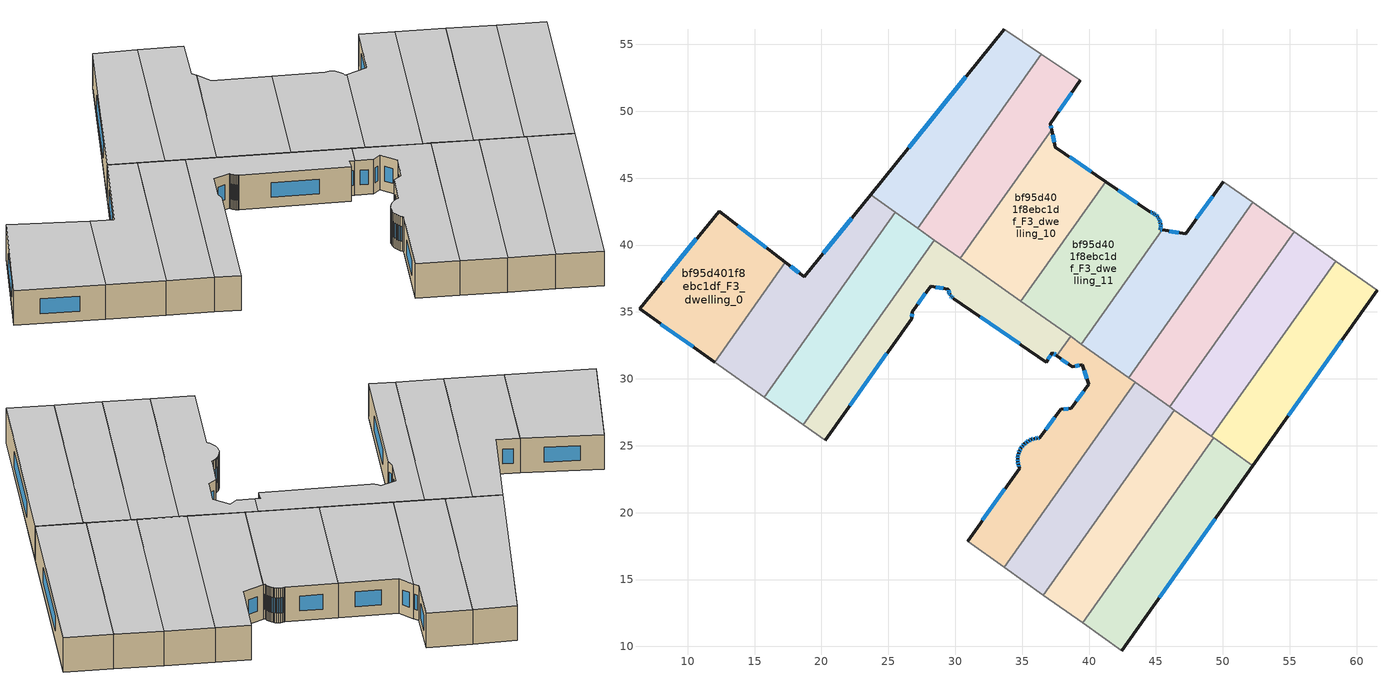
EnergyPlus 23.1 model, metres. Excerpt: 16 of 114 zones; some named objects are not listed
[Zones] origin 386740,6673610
bf95d401f8ebc1df_F3_dwelling_0
 floor to bf95d401f8ebc1df_F2_dwelling_0 (EU_floor_Construction): 17.3,38.73 12.01,31.26 6.4,35.23 12.34,42.55 z9
 wall outside (EU_wall_Construction): 17.3,38.73 12.34,42.55 6.4,35.23 12.01,31.26 z9:12
 wall to bf95d401f8ebc1df_F3_dwelling_1 (EU_wall_Construction): 12.01,31.26 17.3,38.73 z9:12
 window (EU_Window_Construction): 8,34.1 10.4,32.4 / 10.64,40.46 8.1,37.32 / 15.88,39.82 13.76,41.46 z9.86:11.14
 ceiling to bf95d401f8ebc1df_F4_dwelling_0 (EU_floor_Construction): 12.01,31.26 17.3,38.73 12.34,42.55 6.4,35.23 z12
bf95d401f8ebc1df_F3_dwelling_1
 floor to bf95d401f8ebc1df_F2_dwelling_1 (EU_floor_Construction): 25.51,42.46 15.71,28.63 12.01,31.26 17.3,38.73 18.73,37.63 23.67,43.76 z9
 wall outside (EU_wall_Construction): 23.67,43.76 18.73,37.63 17.3,38.73 z9:12
 wall to bf95d401f8ebc1df_F3_dwelling_2 (EU_wall_Construction): 15.71,28.63 25.51,42.46 z9:12
 wall adiabatic (EU_wall_Construction): 12.01,31.26 15.71,28.63 z9:12
 wall to bf95d401f8ebc1df_F3_dwelling_8 (EU_wall_Construction): 25.51,42.46 23.67,43.76 z9:12
 window (EU_Window_Construction): 22.26,42.01 20.14,39.38 / 18.32,37.94 17.71,38.41 z9.86:11.14
 ceiling to bf95d401f8ebc1df_F4_dwelling_1 (EU_floor_Construction): 15.71,28.63 25.51,42.46 23.67,43.76 18.73,37.63 17.3,38.73 12.01,31.26 z12
bf95d401f8ebc1df_F3_dwelling_10
 floor to bf95d401f8ebc1df_F2_dwelling_10 (EU_floor_Construction): 41.24,44.75 34.9,35.8 30.39,39 37.2,48.61 37.48,47.33 z9
 wall outside (EU_wall_Construction): 41.24,44.75 37.48,47.33 37.2,48.61 z9:12
 wall to bf95d401f8ebc1df_F3_dwelling_11 (EU_wall_Construction): 34.9,35.8 41.24,44.75 z9:12
 wall to bf95d401f8ebc1df_F3_dwelling_9 (EU_wall_Construction): 37.2,48.61 30.39,39 z9:12
 wall to bf95d401f8ebc1df_F3_dwelling_3 (EU_wall_Construction): 30.39,39 34.9,35.8 z9:12
 window (EU_Window_Construction): 40.17,45.49 38.56,46.59 / 37.4,47.7 37.28,48.25 z9.86:11.14
 ceiling to bf95d401f8ebc1df_F4_dwelling_10 (EU_floor_Construction): 34.9,35.8 41.24,44.75 37.48,47.33 37.2,48.61 30.39,39 z12
bf95d401f8ebc1df_F3_dwelling_11
 floor to bf95d401f8ebc1df_F2_dwelling_11 (EU_floor_Construction): 44.58,42.48 44.71,42.43 44.84,42.36 44.95,42.28 45.06,42.18 45.15,42.07 45.21,41.98 45.22,41.95 45.28,41.82 45.32,41.68 45.35,41.54 45.35,41.4 45.34,41.26 45.32,41.16 45.48,41.13 39.43,32.59 34.9,35.8 41.24,44.75 44.55,42.49 z9
 wall outside (EU_wall_Construction): 45.48,41.13 45.32,41.16 45.34,41.26 45.35,41.4 45.35,41.54 45.32,41.68 45.28,41.82 45.22,41.95 45.21,41.98 45.15,42.07 45.06,42.18 44.95,42.28 44.84,42.36 44.71,42.43 44.58,42.48 44.55,42.49 41.24,44.75 z9:12
 wall to bf95d401f8ebc1df_F3_dwelling_12 (EU_wall_Construction): 39.43,32.59 45.48,41.13 z9:12
 wall to bf95d401f8ebc1df_F3_dwelling_4 (EU_wall_Construction): 38.62,33.17 39.43,32.59 z9:12
 wall to bf95d401f8ebc1df_F3_dwelling_3 (EU_wall_Construction): 34.9,35.8 38.62,33.17 z9:12
 window (EU_Window_Construction): 44.67,42.44 44.61,42.46 / 44.8,42.38 44.75,42.41 / 44.92,42.3 44.87,42.34 / 45.03,42.21 44.98,42.25 / 45.12,42.1 45.08,42.15 / 45.19,42.01 45.16,42.05 / 45.26,41.86 45.24,41.91 / 45.31,41.72 45.29,41.78 / 45.34,41.58 45.33,41.64 / 45.35,41.44 45.35,41.5 / 45.34,41.3 45.35,41.36 / 45.32,41.19 45.33,41.23 / 45.44,41.14 45.36,41.15 / 43.61,43.13 42.19,44.1 z9.86:11.14
 ceiling to bf95d401f8ebc1df_F4_dwelling_11 (EU_floor_Construction): 39.43,32.59 45.48,41.13 45.32,41.16 45.34,41.26 45.35,41.4 45.35,41.54 45.32,41.68 45.28,41.82 45.22,41.95 45.21,41.98 45.15,42.07 45.06,42.18 44.95,42.28 44.84,42.36 44.71,42.43 44.58,42.48 44.55,42.49 41.24,44.75 34.9,35.8 z12
bf95d401f8ebc1df_F3_dwelling_12
 floor to bf95d401f8ebc1df_F2_dwelling_12 (EU_floor_Construction): 52.23,43.19 42.95,30.1 39.43,32.59 45.48,41.13 47.21,40.83 50.03,44.75 z9
 wall outside (EU_wall_Construction): 50.03,44.75 47.21,40.83 45.48,41.13 z9:12
 wall adiabatic (EU_wall_Construction): 52.23,43.19 50.03,44.75 z9:12
 wall to bf95d401f8ebc1df_F3_dwelling_13 (EU_wall_Construction): 42.95,30.1 52.23,43.19 z9:12
 wall to bf95d401f8ebc1df_F3_dwelling_4 (EU_wall_Construction): 39.43,32.59 42.95,30.1 z9:12
 window (EU_Window_Construction): 46.72,40.92 45.98,41.05 / 49.23,43.63 48.02,41.95 z9.86:11.14
 ceiling to bf95d401f8ebc1df_F4_dwelling_12 (EU_floor_Construction): 42.95,30.1 52.23,43.19 50.03,44.75 47.21,40.83 45.48,41.13 39.43,32.59 z12
bf95d401f8ebc1df_F3_dwelling_13
 floor to bf95d401f8ebc1df_F2_dwelling_13 (EU_floor_Construction): 55.33,41 46.05,27.9 42.95,30.1 52.23,43.19 z9
 wall adiabatic (EU_wall_Construction): 55.33,41 52.23,43.19 z9:12
 wall to bf95d401f8ebc1df_F3_dwelling_14 (EU_wall_Construction): 46.05,27.9 55.33,41 z9:12
 wall to bf95d401f8ebc1df_F3_dwelling_5 (EU_wall_Construction): 43.44,29.75 46.05,27.9 z9:12
 wall to bf95d401f8ebc1df_F3_dwelling_4 (EU_wall_Construction): 42.95,30.1 43.44,29.75 z9:12
 ceiling to bf95d401f8ebc1df_F4_dwelling_13 (EU_floor_Construction): 46.05,27.9 55.33,41 52.23,43.19 42.95,30.1 z12
bf95d401f8ebc1df_F3_dwelling_14
 floor to bf95d401f8ebc1df_F2_dwelling_14 (EU_floor_Construction): 58.43,38.81 49.15,25.71 46.05,27.9 55.33,41 z9
 wall adiabatic (EU_wall_Construction): 58.43,38.81 55.33,41 z9:12
 wall to bf95d401f8ebc1df_F3_dwelling_15 (EU_wall_Construction): 49.15,25.71 58.43,38.81 z9:12
 wall to bf95d401f8ebc1df_F3_dwelling_6 (EU_wall_Construction): 46.38,27.67 49.15,25.71 z9:12
 wall to bf95d401f8ebc1df_F3_dwelling_5 (EU_wall_Construction): 46.05,27.9 46.38,27.67 z9:12
 ceiling to bf95d401f8ebc1df_F4_dwelling_14 (EU_floor_Construction): 49.15,25.71 58.43,38.81 55.33,41 46.05,27.9 z12
bf95d401f8ebc1df_F3_dwelling_15
 floor to bf95d401f8ebc1df_F2_dwelling_15 (EU_floor_Construction): 61.52,36.62 52.24,23.51 49.15,25.71 58.43,38.81 z9
 wall outside (EU_wall_Construction): 52.24,23.51 61.52,36.62 z9:12
 wall adiabatic (EU_wall_Construction): 61.52,36.62 58.43,38.81 z9:12
 wall to bf95d401f8ebc1df_F3_dwelling_7 (EU_wall_Construction): 49.31,25.59 52.24,23.51 z9:12
 wall to bf95d401f8ebc1df_F3_dwelling_6 (EU_wall_Construction): 49.15,25.71 49.31,25.59 z9:12
 window (EU_Window_Construction): 54.89,27.26 58.87,32.87 z9.86:11.14
 ceiling to bf95d401f8ebc1df_F4_dwelling_15 (EU_floor_Construction): 52.24,23.51 61.52,36.62 58.43,38.81 49.15,25.71 z12
bf95d401f8ebc1df_F3_dwelling_2
 floor to bf95d401f8ebc1df_F2_dwelling_2 (EU_floor_Construction): 28.44,40.38 18.65,26.56 15.71,28.63 25.51,42.46 z9
 wall to bf95d401f8ebc1df_F3_dwelling_3 (EU_wall_Construction): 18.65,26.56 28.44,40.38 z9:12
 wall adiabatic (EU_wall_Construction): 15.71,28.63 18.65,26.56 z9:12
 wall to bf95d401f8ebc1df_F3_dwelling_9 (EU_wall_Construction): 28.44,40.38 27.2,41.26 z9:12
 wall to bf95d401f8ebc1df_F3_dwelling_8 (EU_wall_Construction): 27.2,41.26 25.51,42.46 z9:12
 ceiling to bf95d401f8ebc1df_F4_dwelling_2 (EU_floor_Construction): 18.65,26.56 28.44,40.38 25.51,42.46 15.71,28.63 z12
bf95d401f8ebc1df_F3_dwelling_3
 floor to bf95d401f8ebc1df_F2_dwelling_3 (EU_floor_Construction): 38.62,33.17 37.59,31.72 37.27,31.95 36.79,31.26 29.88,36 29.82,36.05 29.73,36.13 29.66,36.22 29.6,36.3 29.6,36.32 29.55,36.42 29.51,36.54 29.49,36.65 29.49,36.7 28.15,36.93 26.79,35.04 26.74,34.5 20.28,25.39 18.65,26.56 28.44,40.38 z9
 wall outside (EU_wall_Construction): 20.28,25.39 26.74,34.5 26.79,35.04 28.15,36.93 29.49,36.7 29.49,36.65 29.51,36.54 29.55,36.42 29.6,36.32 29.6,36.3 29.66,36.22 29.73,36.13 29.82,36.05 29.88,36 36.79,31.26 37.27,31.95 37.59,31.72 z9:12
 wall adiabatic (EU_wall_Construction): 18.65,26.56 20.28,25.39 z9:12
 wall to bf95d401f8ebc1df_F3_dwelling_4 (EU_wall_Construction): 37.59,31.72 38.62,33.17 z9:12
 wall to bf95d401f8ebc1df_F3_dwelling_9 (EU_wall_Construction): 30.39,39 28.44,40.38 z9:12
 window (EU_Window_Construction): 29.76,36.11 29.79,36.07 / 29.68,36.19 29.71,36.15 / 29.62,36.28 29.64,36.24 / 29.56,36.39 29.58,36.35 / 29.52,36.5 29.54,36.46 / 29.5,36.62 29.51,36.57 / 28.53,36.86 29.11,36.76 / 27.18,35.58 27.76,36.39 / 26.76,34.65 26.78,34.88 / 22.13,28 24.9,31.9 / 37.36,31.89 37.5,31.79 / 36.93,31.46 37.13,31.75 / 31.85,34.65 34.82,32.62 z9.86:11.14
 ceiling to bf95d401f8ebc1df_F4_dwelling_3 (EU_floor_Construction): 36.79,31.26 37.27,31.95 37.59,31.72 38.62,33.17 28.44,40.38 18.65,26.56 20.28,25.39 26.74,34.5 26.79,35.04 28.15,36.93 29.49,36.7 29.49,36.65 29.51,36.54 29.55,36.42 29.6,36.32 29.6,36.3 29.66,36.22 29.73,36.13 29.82,36.05 29.88,36 z12
bf95d401f8ebc1df_F3_dwelling_4
 floor to bf95d401f8ebc1df_F2_dwelling_4 (EU_floor_Construction): 43.44,29.75 33.65,15.92 30.91,17.86 34.8,23.33 34.77,23.41 34.71,23.61 34.68,23.82 34.67,24.03 34.69,24.24 34.73,24.44 34.81,24.64 34.91,24.82 34.94,24.87 35.03,25 35.17,25.15 35.33,25.28 35.51,25.39 35.7,25.48 35.9,25.54 36.11,25.58 36.31,25.58 37.89,27.73 38.68,27.8 39.98,29.59 39.5,31.05 38.76,30.9 37.59,31.72 38.62,33.17 z9
 wall outside (EU_wall_Construction): 37.59,31.72 38.76,30.9 39.5,31.05 39.98,29.59 38.68,27.8 37.89,27.73 36.31,25.58 36.11,25.58 35.9,25.54 35.7,25.48 35.51,25.39 35.33,25.28 35.17,25.15 35.03,25 34.94,24.87 34.91,24.82 34.81,24.64 34.73,24.44 34.69,24.24 34.67,24.03 34.68,23.82 34.71,23.61 34.77,23.41 34.8,23.33 30.91,17.86 z9:12
 wall to bf95d401f8ebc1df_F3_dwelling_5 (EU_wall_Construction): 33.65,15.92 43.44,29.75 z9:12
 wall adiabatic (EU_wall_Construction): 30.91,17.86 33.65,15.92 z9:12
 window (EU_Window_Construction): 34.73,23.56 34.75,23.47 / 34.69,23.76 34.7,23.67 / 34.67,23.97 34.67,23.88 / 34.68,24.18 34.67,24.09 / 34.72,24.38 34.7,24.3 / 34.79,24.58 34.76,24.5 / 34.88,24.77 34.84,24.69 / 35,24.96 34.96,24.91 / 35.13,25.11 35.07,25.04 / 35.29,25.24 35.22,25.19 / 35.46,25.36 35.38,25.31 / 35.65,25.46 35.57,25.42 / 35.85,25.52 35.76,25.5 / 36.05,25.57 35.96,25.55 / 36.25,25.58 36.17,25.58 / 37.44,27.12 36.76,26.2 / 38.45,27.78 38.11,27.75 / 39.61,29.08 39.05,28.31 / 39.63,30.64 39.84,30.01 / 38.97,30.94 39.28,31.01 / 37.92,31.49 38.42,31.13 / 33.69,21.77 32.03,19.43 z9.86:11.14
 ceiling to bf95d401f8ebc1df_F4_dwelling_4 (EU_floor_Construction): 33.65,15.92 43.44,29.75 38.62,33.17 37.59,31.72 38.76,30.9 39.5,31.05 39.98,29.59 38.68,27.8 37.89,27.73 36.31,25.58 36.11,25.58 35.9,25.54 35.7,25.48 35.51,25.39 35.33,25.28 35.17,25.15 35.03,25 34.94,24.87 34.91,24.82 34.81,24.64 34.73,24.44 34.69,24.24 34.67,24.03 34.68,23.82 34.71,23.61 34.77,23.41 34.8,23.33 30.91,17.86 z12
bf95d401f8ebc1df_F3_dwelling_5
 floor to bf95d401f8ebc1df_F2_dwelling_5 (EU_floor_Construction): 46.38,27.67 36.58,13.85 33.65,15.92 43.44,29.75 z9
 wall to bf95d401f8ebc1df_F3_dwelling_6 (EU_wall_Construction): 36.58,13.85 46.38,27.67 z9:12
 wall adiabatic (EU_wall_Construction): 33.65,15.92 36.58,13.85 z9:12
 ceiling to bf95d401f8ebc1df_F4_dwelling_5 (EU_floor_Construction): 36.58,13.85 46.38,27.67 43.44,29.75 33.65,15.92 z12
bf95d401f8ebc1df_F3_dwelling_6
 floor to bf95d401f8ebc1df_F2_dwelling_6 (EU_floor_Construction): 49.31,25.59 39.52,11.77 36.58,13.85 46.38,27.67 z9
 wall to bf95d401f8ebc1df_F3_dwelling_7 (EU_wall_Construction): 39.52,11.77 49.31,25.59 z9:12
 wall adiabatic (EU_wall_Construction): 36.58,13.85 39.52,11.77 z9:12
 ceiling to bf95d401f8ebc1df_F4_dwelling_6 (EU_floor_Construction): 39.52,11.77 49.31,25.59 46.38,27.67 36.58,13.85 z12
bf95d401f8ebc1df_F3_dwelling_7
 floor to bf95d401f8ebc1df_F2_dwelling_7 (EU_floor_Construction): 52.24,23.51 42.45,9.69 39.52,11.77 49.31,25.59 z9
 wall outside (EU_wall_Construction): 42.45,9.69 52.24,23.51 z9:12
 wall adiabatic (EU_wall_Construction): 39.52,11.77 42.45,9.69 z9:12
 window (EU_Window_Construction): 45.25,13.64 49.45,19.56 z9.86:11.14
 ceiling to bf95d401f8ebc1df_F4_dwelling_7 (EU_floor_Construction): 42.45,9.69 52.24,23.51 49.31,25.59 39.52,11.77 z12
bf95d401f8ebc1df_F3_dwelling_8
 floor to bf95d401f8ebc1df_F2_dwelling_8 (EU_floor_Construction): 36.42,54.27 27.2,41.25 23.67,43.76 33.65,56.13 z9
 wall outside (EU_wall_Construction): 33.65,56.13 23.67,43.76 z9:12
 wall to bf95d401f8ebc1df_F3_dwelling_9 (EU_wall_Construction): 27.2,41.25 36.42,54.27 z9:12
 wall adiabatic (EU_wall_Construction): 36.42,54.27 33.65,56.13 z9:12
 window (EU_Window_Construction): 30.8,52.59 26.52,47.29 z9.86:11.14
 ceiling to bf95d401f8ebc1df_F4_dwelling_8 (EU_floor_Construction): 27.2,41.25 36.42,54.27 33.65,56.13 23.67,43.76 z12
bf95d401f8ebc1df_F3_dwelling_9
 floor to bf95d401f8ebc1df_F2_dwelling_9 (EU_floor_Construction): 39.34,52.33 37.1,49.07 37.2,48.61 30.39,39 27.2,41.25 36.42,54.27 z9
 wall outside (EU_wall_Construction): 37.2,48.61 37.1,49.07 39.34,52.33 z9:12
 wall adiabatic (EU_wall_Construction): 39.34,52.33 36.42,54.27 z9:12
 window (EU_Window_Construction): 37.74,50 38.7,51.39 / 37.17,48.74 37.12,48.94 z9.86:11.14
 ceiling to bf95d401f8ebc1df_F4_dwelling_9 (EU_floor_Construction): 30.39,39 37.2,48.61 37.1,49.07 39.34,52.33 36.42,54.27 27.2,41.25 z12
[Building]
EU S2 Campaign: North Axis=0; Terrain=City; Solar Distribution=FullExterior
[Site:Location]
Helsinki-Vantaa.AP: Latitude=60.317; Longitude=24.963; Time Zone=2; Elevation=54.6
[SizingPeriod:WeatherFileDays]
AnnualSizingPeriod: Begin Month=1; Begin Day of Month=1; End Month=12; End Day of Month=31; Day of Week for Start Day=Monday; Use Weather File Daylight Saving Period=No; Use Weather File Rain and Snow Indicators=No
[MATERIAL]
EU_InternalMass_Material: Roughness=MediumRough; Thickness=0.1; Conductivity=1; Density=1800; Specific Heat=900; Thermal Absorptance=0.9; Solar Absorptance=0.7; Visible Absorptance=0.7
[MATERIAL:NOMASS] Roughness=MediumRough; Thermal Absorptance=0.9; Solar Absorptance=0.7; Visible Absorptance=0.7
Name | Thermal Resistance
EU_wall_NoMass | 1.10183
EU_floor_NoMass | 1.70606
[WINDOWMATERIAL:SIMPLEGLAZINGSYSTEM]
EU_Window_SimpleGlazing: UFactor=3.11035; Solar Heat Gain Coefficient=0.8; Visible Transmittance=0.8
[CONSTRUCTION]
EU_wall_Construction: EU_wall_NoMass
EU_floor_Construction: EU_floor_NoMass
EU_Window_Construction: EU_Window_SimpleGlazing
EU_InternalMass_Construction: EU_InternalMass_Material
[ZONE] Type=1; Multiplier=1; Ceiling Height=autocalculate; Floor Area=autocalculate; Part of Total Floor Area=Yes
Name | Volume
bf95d401f8ebc1df_F3_dwelling_0; bf95d401f8ebc1df_F3_dwelling_4 | 182.78
bf95d401f8ebc1df_F3_dwelling_1 | 182.741
bf95d401f8ebc1df_F3_dwelling_10 | 182.759
bf95d401f8ebc1df_F3_dwelling_11; bf95d401f8ebc1df_F3_dwelling_12; bf95d401f8ebc1df_F3_dwelling_14 | 182.766
bf95d401f8ebc1df_F3_dwelling_13 | 182.733
bf95d401f8ebc1df_F3_dwelling_15 | 182.754
bf95d401f8ebc1df_F3_dwelling_2 | 182.762
bf95d401f8ebc1df_F3_dwelling_3 | 182.779
bf95d401f8ebc1df_F3_dwelling_5 | 182.763
bf95d401f8ebc1df_F3_dwelling_6 | 182.764
bf95d401f8ebc1df_F3_dwelling_7 | 182.751
bf95d401f8ebc1df_F3_dwelling_8 | 182.758
bf95d401f8ebc1df_F3_dwelling_9 | 182.739
[INTERNALMASS] Construction=EU_InternalMass_Construction
Name | Zone or ZoneList | Surface Area
bf95d401f8ebc1df_F3_dwelling_0_EU_InternalMass | bf95d401f8ebc1df_F3_dwelling_0 | 60.9266
bf95d401f8ebc1df_F3_dwelling_1_EU_InternalMass | bf95d401f8ebc1df_F3_dwelling_1 | 60.9136
bf95d401f8ebc1df_F3_dwelling_2_EU_InternalMass | bf95d401f8ebc1df_F3_dwelling_2 | 60.9209
bf95d401f8ebc1df_F3_dwelling_3_EU_InternalMass | bf95d401f8ebc1df_F3_dwelling_3 | 60.9266
bf95d401f8ebc1df_F3_dwelling_4_EU_InternalMass | bf95d401f8ebc1df_F3_dwelling_4 | 60.9261
bf95d401f8ebc1df_F3_dwelling_5_EU_InternalMass | bf95d401f8ebc1df_F3_dwelling_5 | 60.9213
bf95d401f8ebc1df_F3_dwelling_6_EU_InternalMass | bf95d401f8ebc1df_F3_dwelling_6 | 60.9213
bf95d401f8ebc1df_F3_dwelling_7_EU_InternalMass | bf95d401f8ebc1df_F3_dwelling_7 | 60.9167
bf95d401f8ebc1df_F3_dwelling_8_EU_InternalMass | bf95d401f8ebc1df_F3_dwelling_8 | 60.9193
bf95d401f8ebc1df_F3_dwelling_9_EU_InternalMass | bf95d401f8ebc1df_F3_dwelling_9 | 60.913
bf95d401f8ebc1df_F3_dwelling_10_EU_InternalMass | bf95d401f8ebc1df_F3_dwelling_10 | 60.9193
bf95d401f8ebc1df_F3_dwelling_11_EU_InternalMass | bf95d401f8ebc1df_F3_dwelling_11 | 60.9225
bf95d401f8ebc1df_F3_dwelling_12_EU_InternalMass | bf95d401f8ebc1df_F3_dwelling_12 | 60.9218
bf95d401f8ebc1df_F3_dwelling_13_EU_InternalMass | bf95d401f8ebc1df_F3_dwelling_13 | 60.911
bf95d401f8ebc1df_F3_dwelling_14_EU_InternalMass | bf95d401f8ebc1df_F3_dwelling_14 | 60.9217
bf95d401f8ebc1df_F3_dwelling_15_EU_InternalMass | bf95d401f8ebc1df_F3_dwelling_15 | 60.9181
[OTHEREQUIPMENT] Fuel Type=Electricity; Design Level Calculation Method=Watts/Area; Power per Zone Floor Area=1; Fraction Latent=0; Fraction Radiant=0; Fraction Lost=0; Carbon Dioxide Generation Rate=0; EndUse Subcategory=EU_Step8_InternalGains
Name | Zone or ZoneList or Space or SpaceList | Schedule
EU_Step8_InternalGain_bf95d401f8ebc1df_F3_dwelling_0_f000 | bf95d401f8ebc1df_F3_dwelling_0 | EU_Step8_GainSchedule_bf95d401f8ebc1df_F3_dwelling_0_f000
EU_Step8_InternalGain_bf95d401f8ebc1df_F3_dwelling_1_f000 | bf95d401f8ebc1df_F3_dwelling_1 | EU_Step8_GainSchedule_bf95d401f8ebc1df_F3_dwelling_1_f000
EU_Step8_InternalGain_bf95d401f8ebc1df_F3_dwelling_2_f000 | bf95d401f8ebc1df_F3_dwelling_2 | EU_Step8_GainSchedule_bf95d401f8ebc1df_F3_dwelling_2_f000
EU_Step8_InternalGain_bf95d401f8ebc1df_F3_dwelling_3_f000 | bf95d401f8ebc1df_F3_dwelling_3 | EU_Step8_GainSchedule_bf95d401f8ebc1df_F3_dwelling_3_f000
EU_Step8_InternalGain_bf95d401f8ebc1df_F3_dwelling_4_f000 | bf95d401f8ebc1df_F3_dwelling_4 | EU_Step8_GainSchedule_bf95d401f8ebc1df_F3_dwelling_4_f000
EU_Step8_InternalGain_bf95d401f8ebc1df_F3_dwelling_5_f000 | bf95d401f8ebc1df_F3_dwelling_5 | EU_Step8_GainSchedule_bf95d401f8ebc1df_F3_dwelling_5_f000
EU_Step8_InternalGain_bf95d401f8ebc1df_F3_dwelling_6_f000 | bf95d401f8ebc1df_F3_dwelling_6 | EU_Step8_GainSchedule_bf95d401f8ebc1df_F3_dwelling_6_f000
EU_Step8_InternalGain_bf95d401f8ebc1df_F3_dwelling_7_f000 | bf95d401f8ebc1df_F3_dwelling_7 | EU_Step8_GainSchedule_bf95d401f8ebc1df_F3_dwelling_7_f000
EU_Step8_InternalGain_bf95d401f8ebc1df_F3_dwelling_8_f000 | bf95d401f8ebc1df_F3_dwelling_8 | EU_Step8_GainSchedule_bf95d401f8ebc1df_F3_dwelling_8_f000
EU_Step8_InternalGain_bf95d401f8ebc1df_F3_dwelling_9_f000 | bf95d401f8ebc1df_F3_dwelling_9 | EU_Step8_GainSchedule_bf95d401f8ebc1df_F3_dwelling_9_f000
EU_Step8_InternalGain_bf95d401f8ebc1df_F3_dwelling_10_f000 | bf95d401f8ebc1df_F3_dwelling_10 | EU_Step8_GainSchedule_bf95d401f8ebc1df_F3_dwelling_10_f000
EU_Step8_InternalGain_bf95d401f8ebc1df_F3_dwelling_11_f000 | bf95d401f8ebc1df_F3_dwelling_11 | EU_Step8_GainSchedule_bf95d401f8ebc1df_F3_dwelling_11_f000
EU_Step8_InternalGain_bf95d401f8ebc1df_F3_dwelling_12_f000 | bf95d401f8ebc1df_F3_dwelling_12 | EU_Step8_GainSchedule_bf95d401f8ebc1df_F3_dwelling_12_f000
EU_Step8_InternalGain_bf95d401f8ebc1df_F3_dwelling_13_f000 | bf95d401f8ebc1df_F3_dwelling_13 | EU_Step8_GainSchedule_bf95d401f8ebc1df_F3_dwelling_13_f000
EU_Step8_InternalGain_bf95d401f8ebc1df_F3_dwelling_14_f000 | bf95d401f8ebc1df_F3_dwelling_14 | EU_Step8_GainSchedule_bf95d401f8ebc1df_F3_dwelling_14_f000
EU_Step8_InternalGain_bf95d401f8ebc1df_F3_dwelling_15_f000 | bf95d401f8ebc1df_F3_dwelling_15 | EU_Step8_GainSchedule_bf95d401f8ebc1df_F3_dwelling_15_f000
[ZONEVENTILATION:DESIGNFLOWRATE] Schedule=EU_AlwaysOn; Design Flow Rate Calculation Method=AirChanges/Hour; Air Changes per Hour=0.756316; Ventilation Type=Natural; Fan Pressure Rise=0; Fan Total Efficiency=1; Constant Term Coefficient=1; Temperature Term Coefficient=0; Velocity Term Coefficient=0; Velocity Squared Term Coefficient=0; Minimum Indoor Temperature=-100; Maximum Indoor Temperature=100; Delta Temperature=-100; Minimum Outdoor Temperature=-100; Maximum Outdoor Temperature=100; Maximum Wind Speed=40
Name | Zone or ZoneList or Space or SpaceList
EU_ConstantAir_bf95d401f8ebc1df_F3_dwelling_0 | bf95d401f8ebc1df_F3_dwelling_0
EU_ConstantAir_bf95d401f8ebc1df_F3_dwelling_1 | bf95d401f8ebc1df_F3_dwelling_1
EU_ConstantAir_bf95d401f8ebc1df_F3_dwelling_2 | bf95d401f8ebc1df_F3_dwelling_2
EU_ConstantAir_bf95d401f8ebc1df_F3_dwelling_3 | bf95d401f8ebc1df_F3_dwelling_3
EU_ConstantAir_bf95d401f8ebc1df_F3_dwelling_4 | bf95d401f8ebc1df_F3_dwelling_4
EU_ConstantAir_bf95d401f8ebc1df_F3_dwelling_5 | bf95d401f8ebc1df_F3_dwelling_5
EU_ConstantAir_bf95d401f8ebc1df_F3_dwelling_6 | bf95d401f8ebc1df_F3_dwelling_6
EU_ConstantAir_bf95d401f8ebc1df_F3_dwelling_7 | bf95d401f8ebc1df_F3_dwelling_7
EU_ConstantAir_bf95d401f8ebc1df_F3_dwelling_8 | bf95d401f8ebc1df_F3_dwelling_8
EU_ConstantAir_bf95d401f8ebc1df_F3_dwelling_9 | bf95d401f8ebc1df_F3_dwelling_9
EU_ConstantAir_bf95d401f8ebc1df_F3_dwelling_10 | bf95d401f8ebc1df_F3_dwelling_10
EU_ConstantAir_bf95d401f8ebc1df_F3_dwelling_11 | bf95d401f8ebc1df_F3_dwelling_11
EU_ConstantAir_bf95d401f8ebc1df_F3_dwelling_12 | bf95d401f8ebc1df_F3_dwelling_12
EU_ConstantAir_bf95d401f8ebc1df_F3_dwelling_13 | bf95d401f8ebc1df_F3_dwelling_13
EU_ConstantAir_bf95d401f8ebc1df_F3_dwelling_14 | bf95d401f8ebc1df_F3_dwelling_14
EU_ConstantAir_bf95d401f8ebc1df_F3_dwelling_15 | bf95d401f8ebc1df_F3_dwelling_15
[HVACTEMPLATE:ZONE:IDEALLOADSAIRSYSTEM] System Availability Schedule=EU_AlwaysOn; Maximum Heating Supply Air Temperature=50; Minimum Cooling Supply Air Temperature=13; Maximum Heating Supply Air Humidity Ratio=0.0156; Minimum Cooling Supply Air Humidity Ratio=0.0077; Heating Limit=NoLimit; Cooling Limit=NoLimit; Heating Availability Schedule=EU_AlwaysOn; Cooling Availability Schedule=EU_CoolingOff; Dehumidification Control Type=ConstantSensibleHeatRatio; Cooling Sensible Heat Ratio=0.7; Dehumidification Setpoint=60; Humidification Control Type=None; Humidification Setpoint=30; Outdoor Air Method=None; Outdoor Air Flow Rate per Person=0.00944; Outdoor Air Flow Rate per Zone Floor Area=0; Outdoor Air Flow Rate per Zone=0; Demand Controlled Ventilation Type=None; Outdoor Air Economizer Type=NoEconomizer; Heat Recovery Type=None; Sensible Heat Recovery Effectiveness=0.7; Latent Heat Recovery Effectiveness=0.65
Name | Template Thermostat
bf95d401f8ebc1df_F3_dwelling_0 | EU_HeatOnly_bf95d401f8ebc1df_F3_dwelling_0
bf95d401f8ebc1df_F3_dwelling_1 | EU_HeatOnly_bf95d401f8ebc1df_F3_dwelling_1
bf95d401f8ebc1df_F3_dwelling_2 | EU_HeatOnly_bf95d401f8ebc1df_F3_dwelling_2
bf95d401f8ebc1df_F3_dwelling_3 | EU_HeatOnly_bf95d401f8ebc1df_F3_dwelling_3
bf95d401f8ebc1df_F3_dwelling_4 | EU_HeatOnly_bf95d401f8ebc1df_F3_dwelling_4
bf95d401f8ebc1df_F3_dwelling_5 | EU_HeatOnly_bf95d401f8ebc1df_F3_dwelling_5
bf95d401f8ebc1df_F3_dwelling_6 | EU_HeatOnly_bf95d401f8ebc1df_F3_dwelling_6
bf95d401f8ebc1df_F3_dwelling_7 | EU_HeatOnly_bf95d401f8ebc1df_F3_dwelling_7
bf95d401f8ebc1df_F3_dwelling_8 | EU_HeatOnly_bf95d401f8ebc1df_F3_dwelling_8
bf95d401f8ebc1df_F3_dwelling_9 | EU_HeatOnly_bf95d401f8ebc1df_F3_dwelling_9
bf95d401f8ebc1df_F3_dwelling_10 | EU_HeatOnly_bf95d401f8ebc1df_F3_dwelling_10
bf95d401f8ebc1df_F3_dwelling_11 | EU_HeatOnly_bf95d401f8ebc1df_F3_dwelling_11
bf95d401f8ebc1df_F3_dwelling_12 | EU_HeatOnly_bf95d401f8ebc1df_F3_dwelling_12
bf95d401f8ebc1df_F3_dwelling_13 | EU_HeatOnly_bf95d401f8ebc1df_F3_dwelling_13
bf95d401f8ebc1df_F3_dwelling_14 | EU_HeatOnly_bf95d401f8ebc1df_F3_dwelling_14
bf95d401f8ebc1df_F3_dwelling_15 | EU_HeatOnly_bf95d401f8ebc1df_F3_dwelling_15
[SIZING:ZONE] Zone Cooling Design Supply Air Temperature Input Method=SupplyAirTemperature; Zone Cooling Design Supply Air Temperature=13; Zone Heating Design Supply Air Temperature Input Method=SupplyAirTemperature; Zone Heating Design Supply Air Temperature=50; Zone Cooling Design Supply Air Humidity Ratio=0.008; Zone Heating Design Supply Air Humidity Ratio=0.008; Cooling Design Air Flow Method=DesignDay; Cooling Design Air Flow Rate=0; Cooling Minimum Air Flow per Zone Floor Area=0.000762; Cooling Minimum Air Flow=0; Cooling Minimum Air Flow Fraction=0.2; Heating Design Air Flow Method=DesignDay; Heating Design Air Flow Rate=0; Heating Maximum Air Flow per Zone Floor Area=0.002032; Heating Maximum Air Flow=0.141576; Heating Maximum Air Flow Fraction=0.3; Account for Dedicated Outdoor Air System=No; Dedicated Outdoor Air System Control Strategy=NeutralSupplyAir; Dedicated Outdoor Air Low Setpoint Temperature for Design=autosize; Dedicated Outdoor Air High Setpoint Temperature for Design=autosize; Zone Load Sizing Method=Sensible Load Only No Latent Load; Zone Latent Cooling Design Supply Air Humidity Ratio Input Method=HumidityRatioDifference; Zone Cooling Design Supply Air Humidity Ratio Difference=0.005; Zone Latent Heating Design Supply Air Humidity Ratio Input Method=HumidityRatioDifference; Zone Humidification Design Supply Air Humidity Ratio Difference=0.005
bf95d401f8ebc1df_F3_dwelling_0; bf95d401f8ebc1df_F3_dwelling_1; bf95d401f8ebc1df_F3_dwelling_2; bf95d401f8ebc1df_F3_dwelling_3; bf95d401f8ebc1df_F3_dwelling_4; bf95d401f8ebc1df_F3_dwelling_5; bf95d401f8ebc1df_F3_dwelling_6; bf95d401f8ebc1df_F3_dwelling_7; bf95d401f8ebc1df_F3_dwelling_8; bf95d401f8ebc1df_F3_dwelling_9; bf95d401f8ebc1df_F3_dwelling_10; bf95d401f8ebc1df_F3_dwelling_11; bf95d401f8ebc1df_F3_dwelling_12; bf95d401f8ebc1df_F3_dwelling_13; bf95d401f8ebc1df_F3_dwelling_14; bf95d401f8ebc1df_F3_dwelling_15
[SCHEDULE:CONSTANT]
Name | Hourly Value
EU_AlwaysOn | 1
EU_CoolingOff | 0
[SCHEDULE:FILE] Column Number=1; Rows to Skip at Top=0; Number of Hours of Data=8760; Column Separator=Comma; Interpolate to Timestep=No; Minutes per Item=60; Adjust Schedule for Daylight Savings=Yes
Name | File
EU_Step8_GainSchedule_bf95d401f8ebc1df_F3_dwelling_0_f000 | ../../schedules/bf95d401f8ebc1df/bf95d401f8ebc1df_F3_dwelling_0_f000_gain.csv
EU_Step8_GainSchedule_bf95d401f8ebc1df_F3_dwelling_1_f000 | ../../schedules/bf95d401f8ebc1df/bf95d401f8ebc1df_F3_dwelling_1_f000_gain.csv
EU_Step8_GainSchedule_bf95d401f8ebc1df_F3_dwelling_2_f000 | ../../schedules/bf95d401f8ebc1df/bf95d401f8ebc1df_F3_dwelling_2_f000_gain.csv
EU_Step8_GainSchedule_bf95d401f8ebc1df_F3_dwelling_3_f000 | ../../schedules/bf95d401f8ebc1df/bf95d401f8ebc1df_F3_dwelling_3_f000_gain.csv
EU_Step8_GainSchedule_bf95d401f8ebc1df_F3_dwelling_4_f000 | ../../schedules/bf95d401f8ebc1df/bf95d401f8ebc1df_F3_dwelling_4_f000_gain.csv
EU_Step8_GainSchedule_bf95d401f8ebc1df_F3_dwelling_5_f000 | ../../schedules/bf95d401f8ebc1df/bf95d401f8ebc1df_F3_dwelling_5_f000_gain.csv
EU_Step8_GainSchedule_bf95d401f8ebc1df_F3_dwelling_6_f000 | ../../schedules/bf95d401f8ebc1df/bf95d401f8ebc1df_F3_dwelling_6_f000_gain.csv
EU_Step8_GainSchedule_bf95d401f8ebc1df_F3_dwelling_7_f000 | ../../schedules/bf95d401f8ebc1df/bf95d401f8ebc1df_F3_dwelling_7_f000_gain.csv
EU_Step8_GainSchedule_bf95d401f8ebc1df_F3_dwelling_8_f000 | ../../schedules/bf95d401f8ebc1df/bf95d401f8ebc1df_F3_dwelling_8_f000_gain.csv
EU_Step8_GainSchedule_bf95d401f8ebc1df_F3_dwelling_9_f000 | ../../schedules/bf95d401f8ebc1df/bf95d401f8ebc1df_F3_dwelling_9_f000_gain.csv
EU_Step8_GainSchedule_bf95d401f8ebc1df_F3_dwelling_10_f000 | ../../schedules/bf95d401f8ebc1df/bf95d401f8ebc1df_F3_dwelling_10_f000_gain.csv
EU_Step8_GainSchedule_bf95d401f8ebc1df_F3_dwelling_11_f000 | ../../schedules/bf95d401f8ebc1df/bf95d401f8ebc1df_F3_dwelling_11_f000_gain.csv
EU_Step8_GainSchedule_bf95d401f8ebc1df_F3_dwelling_12_f000 | ../../schedules/bf95d401f8ebc1df/bf95d401f8ebc1df_F3_dwelling_12_f000_gain.csv
EU_Step8_GainSchedule_bf95d401f8ebc1df_F3_dwelling_13_f000 | ../../schedules/bf95d401f8ebc1df/bf95d401f8ebc1df_F3_dwelling_13_f000_gain.csv
EU_Step8_GainSchedule_bf95d401f8ebc1df_F3_dwelling_14_f000 | ../../schedules/bf95d401f8ebc1df/bf95d401f8ebc1df_F3_dwelling_14_f000_gain.csv
EU_Step8_GainSchedule_bf95d401f8ebc1df_F3_dwelling_15_f000 | ../../schedules/bf95d401f8ebc1df/bf95d401f8ebc1df_F3_dwelling_15_f000_gain.csv
